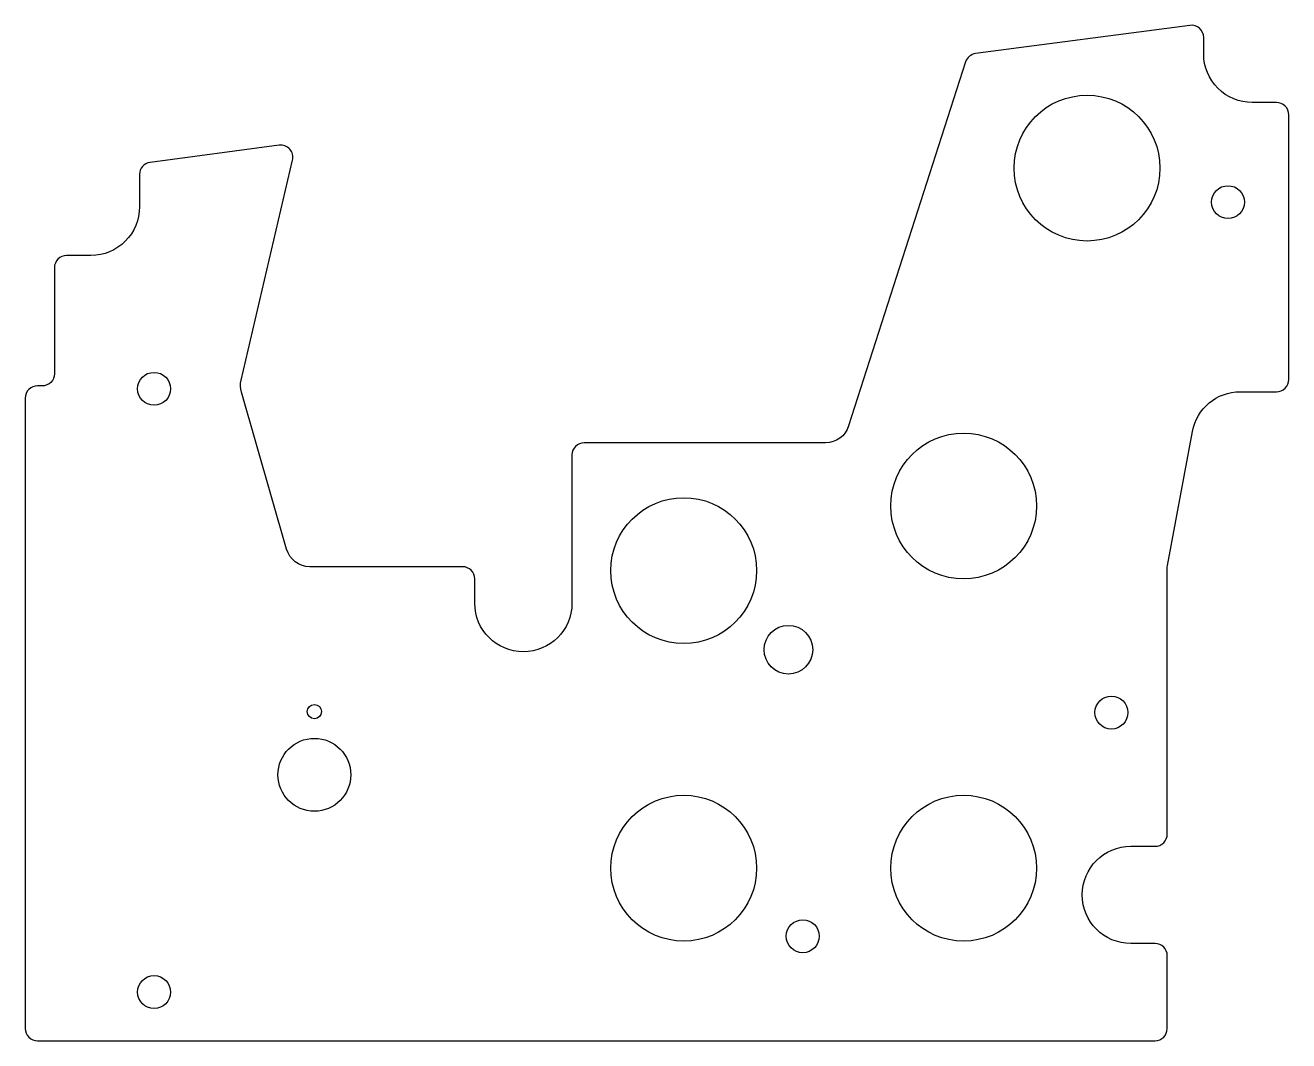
# Model space of a CAD drawing. Header units: inches. Extents: x 0.06 to 6.56, y 0.06 to 5.28.
import ezdxf

# ---------------------------------------------------------------- set-up
doc = ezdxf.new("R2010")
doc.units = ezdxf.units.IN
doc.layers.get('0').update_dxf_attribs({"linetype": 'CONTINUOUS'})

msp = doc.modelspace()

# ---------------------------------------------------------------- linework, layer by layer
msp.add_lwpolyline([(0.125, 3.43, 0.414214), (0.0625, 3.3675), (0.0625, 0.125, 0.414214), (0.125, 0.0625), (5.875, 0.0625, 0.414213), (5.9375, 0.125), (5.9375, 0.5, 0.414214), (5.875, 0.5625), (5.75, 0.5625, -1), (5.75, 1.0625), (5.875, 1.0625, 0.414214), (5.9375, 1.125), (5.9375, 2.4942, -0.045941), (5.9386, 2.5057), (6.0667, 3.1957, -0.361395), (6.3125, 3.4), (6.5, 3.4, 0.414214), (6.5625, 3.4625), (6.5625, 4.8246, 0.414214), (6.5, 4.8871), (6.375, 4.8871, -0.414214), (6.125, 5.1371), (6.125, 5.2221, 0.453094), (6.0543, 5.284), (4.9516, 5.1389, 0.28994), (4.9003, 5.096), (4.2984, 3.2242, -0.325768), (4.1794, 3.1375), (2.9375, 3.1375, 0.414214), (2.875, 3.075), (2.875, 2.3125, -1), (2.375, 2.3125), (2.375, 2.4375, 0.414214), (2.3125, 2.5), (1.527, 2.5, -0.334226), (1.4069, 2.5904), (1.1745, 3.397, -0.128396), (1.1729, 3.4601), (1.4379, 4.591, 0.524399), (1.3689, 4.6672), (0.7043, 4.5797, 0.376373), (0.65, 4.5177), (0.65, 4.3511, -0.414865), (0.4, 4.1005), (0.275, 4.1005, 0.414214), (0.2125, 4.038), (0.2125, 3.4925, -0.414214), (0.15, 3.43)], format="xyb", close=True)
for centre, radius in [((5.525, 4.55), 0.375), ((6.25, 4.375), 0.0847), ((0.725, 3.415), 0.0847), ((4.89, 2.8125), 0.375), ((3.45, 2.48), 0.375), ((3.9886, 2.0733), 0.125), ((5.65, 1.75), 0.0847), ((1.55, 1.755), 0.0365), ((1.55, 1.43), 0.1875), ((3.45, 0.95), 0.375), ((4.89, 0.95), 0.375), ((4.0625, 0.6), 0.0847), ((0.725, 0.3125), 0.0847)]:
    msp.add_circle(centre, radius)

doc.saveas('drawing.dxf')
